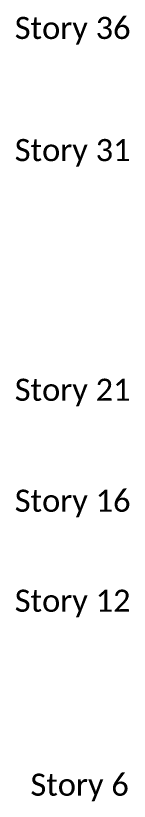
# Model space of a CAD drawing. Header units: inches. Extents: x -30573 to 11520, y -22457 to 4202.
# Drawn here: x 2260 to 2816, y -1925 to 1911 of the extents above; entities that cross this region are included whole.
import ezdxf

# ---------------------------------------------------------------- set-up
doc = ezdxf.new("R2010")
doc.units = ezdxf.units.IN
doc.layers.add('TEXTO', color=1, linetype='Continuous', lineweight=13)
doc.styles.add('CopyA1_16', font='calibri.ttf', dxfattribs={"height": 24})

msp = doc.modelspace()

# ---------------------------------------------------------------- texts
at = {"layer": 'TEXTO', "char_height": 108, "attachment_point": 4, "style": 'CopyA1_16'}
for s, insert in [('Story 36', (2255.783, 1838.192)), ('Story 31', (2255.783, 1241.717)), ('Story 21', (2255.783, 71.368)), ('Story 16', (2255.783, -470.472)), ('Story 12', (2255.783, -958.814)), ('Story 6', (2332.573, -1857.056))]:
    msp.add_mtext(s, dxfattribs=dict(at, insert=insert))

doc.saveas('drawing.dxf')
